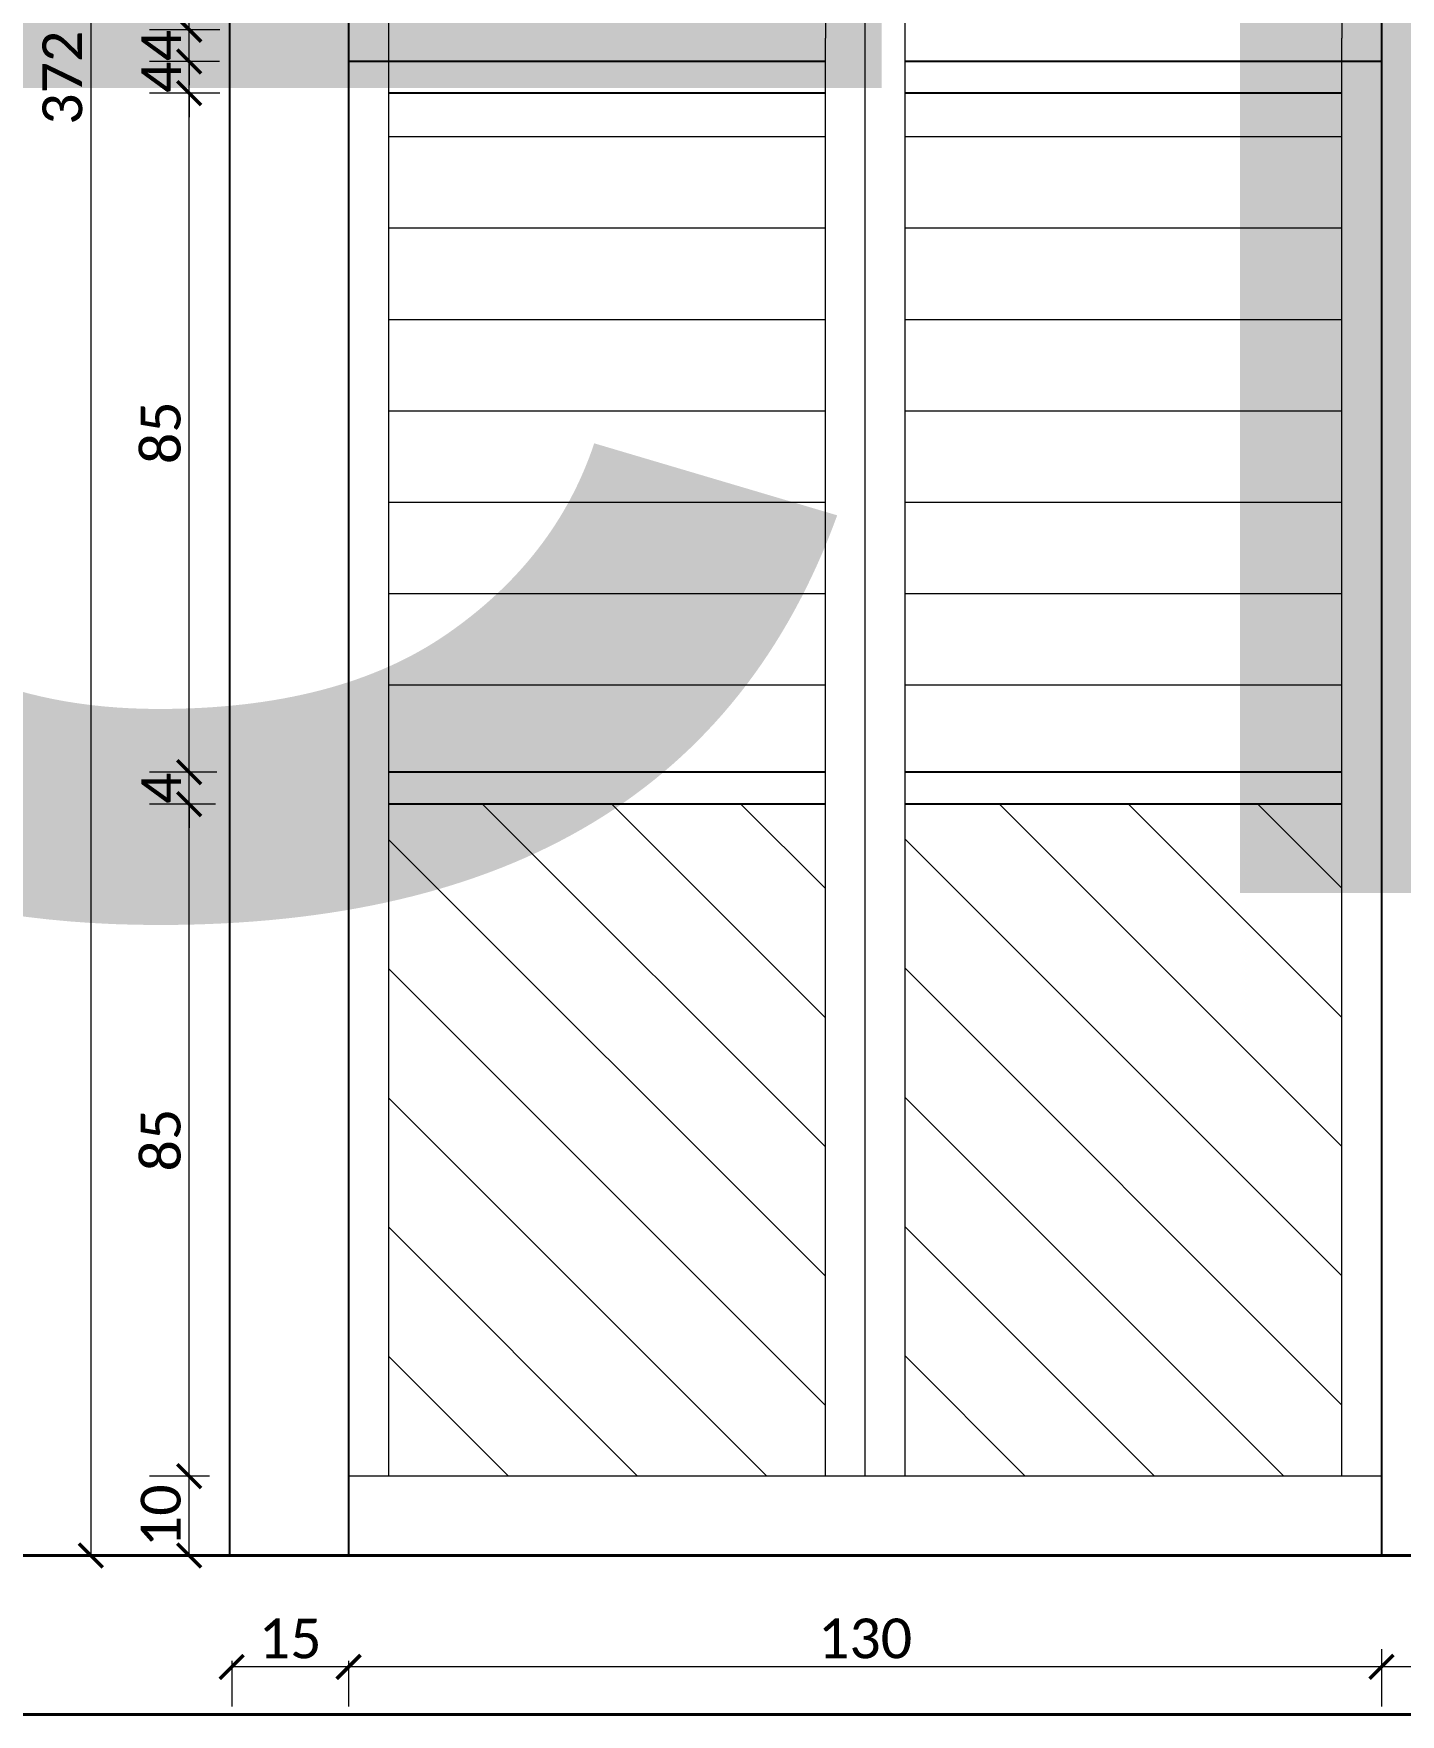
# Model space of a CAD drawing. Header units: centimetres. Extents: x -26724 to 60145, y -23645 to 6771.
# Drawn here: x 1706.7 to 1878.7, y 366.3 to 577.8 of the extents above; entities that cross this region are included whole.
import ezdxf

# ---------------------------------------------------------------- set-up
doc = ezdxf.new("R2010")
doc.units = ezdxf.units.CM
for name, color, linetype, lineweight in [('2.IZGLED', 7, 'Continuous', 13), ('4.KOTE', 88, 'Continuous', 15), ('IZGLED', 252, 'Continuous', 13), ('kote', 7, 'Continuous', 20), ('zid', 7, 'Continuous', 40)]:
    doc.layers.add(name, color=color, linetype=linetype, lineweight=lineweight)
doc.layers.add('tekst', color=7, linetype='Continuous')
doc.layers.add('tekst @ 50', color=7, linetype='Continuous')
doc.styles.add('Notes', font='arial.ttf', dxfattribs={"height": 3})
doc.styles.get("Standard").update_dxf_attribs({"font": 'calibri.ttf'})
doc.dimstyles.new('ja 1 30 izgledi zidova', dxfattribs={"dimtxt": 5, "dimasz": 3, "dimexe": 5, "dimexo": 5, "dimgap": 1, "dimtad": 1, "dimdec": 0, "dimtxsty": 'Standard', "dimblk": 'ARCHTICK', "dimcen": 2.5, "dimclrd": 256, "dimclrt": 7, "dimadec": 0, "dimazin": 0, "dimtfac": 1, "dimtdec": 0, "dimtix": 1, "dimtmove": 1, "dimatfit": 3, "dimldrblk": 'ARCHTICK', "dimfxl": 5, "dimfxlon": 1, "dimlwd": 0, "dimlwe": 9, "dimarcsym": 0})

# ---------------------------------------------------------------- blocks, each defined once
blk = doc.blocks.new('*U3237')
at = {"layer": 'tekst @ 50', "ltscale": 0.8, "style": 'Notes'}
blk.add_text('frizider za voće', height=283.795, dxfattribs=at).set_placement((773.6, 469.68))
blk = doc.blocks.new('_ArchTick')
at = {"color": 0, "linetype": 'ByBlock', "const_width": 0.15}
blk.add_lwpolyline([(-0.5, -0.5), (0.5, 0.5)], dxfattribs=at)
blk = doc.blocks.new('*D859')
at = {"layer": '4.KOTE', "color": 0, "lineweight": 9, "transparency": 16777216}
for p, q in [((1716.53, 758.29), (1708.85, 758.29)), ((1717.67, 386.29), (1708.85, 386.29))]:
    blk.add_line(p, q, dxfattribs=at)
at = {"layer": '4.KOTE', "lineweight": 0, "transparency": 16777216}
blk.add_line((1713.85, 758.29), (1713.85, 386.29), dxfattribs=at)
at = {"layer": 'Defpoints', "color": 0, "transparency": 16777216}
for p in [(1741.23, 758.29, -27), (1713.85, 386.29), (1741.23, 386.29, -17.29)]:
    blk.add_point(p, dxfattribs=at)
at = {"layer": '4.KOTE', "lineweight": 0, "transparency": 16777216, "xscale": 3, "yscale": 3, "zscale": 3}
for p, rotation in [((1713.85, 758.29), 90), ((1713.85, 386.29), 270)]:
    blk.add_blockref('_ArchTick', p, dxfattribs=dict(at, rotation=rotation))
at = {"layer": '4.KOTE', "color": 7, "transparency": 16777216, "insert": (1710.29, 572.29), "char_height": 5, "attachment_point": 5, "rotation": 90}
blk.add_mtext('372', dxfattribs=at)
blk = doc.blocks.new('*D860')
at = {"layer": '4.KOTE', "color": 0, "lineweight": 9, "transparency": 16777216}
for p, q in [((1728.8, 396.29), (1721.23, 396.29)), ((1729.52, 386.29), (1721.23, 386.29))]:
    blk.add_line(p, q, dxfattribs=at)
at = {"layer": '4.KOTE', "lineweight": 0, "transparency": 16777216}
blk.add_line((1726.23, 386.29), (1726.23, 396.29), dxfattribs=at)
at = {"layer": 'Defpoints', "color": 0, "transparency": 16777216}
for p in [(1726.23, 396.29), (1741.23, 396.29, -17.27), (1741.23, 386.29, -13.5)]:
    blk.add_point(p, dxfattribs=at)
at = {"layer": '4.KOTE', "lineweight": 0, "transparency": 16777216, "xscale": 3, "yscale": 3, "zscale": 3}
for p, rotation in [((1726.23, 396.29), 90), ((1726.23, 386.29), 270)]:
    blk.add_blockref('_ArchTick', p, dxfattribs=dict(at, rotation=rotation))
at = {"layer": '4.KOTE', "color": 7, "transparency": 16777216, "insert": (1722.67, 391.29), "char_height": 5, "attachment_point": 5, "rotation": 90}
blk.add_mtext('10', dxfattribs=at)
blk = doc.blocks.new('*D861')
at = {"layer": '4.KOTE', "color": 0, "lineweight": 9, "transparency": 16777216}
for p, q in [((1729.53, 480.87), (1721.23, 480.87)), ((1728.8, 396.29), (1721.23, 396.29))]:
    blk.add_line(p, q, dxfattribs=at)
at = {"layer": '4.KOTE', "lineweight": 0, "transparency": 16777216}
blk.add_line((1726.23, 396.29), (1726.23, 480.87), dxfattribs=at)
at = {"layer": 'Defpoints', "color": 0, "transparency": 16777216}
for p in [(1726.23, 480.87), (1751.36, 480.87, -20.25), (1741.23, 396.29, -17.27)]:
    blk.add_point(p, dxfattribs=at)
at = {"layer": '4.KOTE', "lineweight": 0, "transparency": 16777216, "xscale": 3, "yscale": 3, "zscale": 3}
for p, rotation in [((1726.23, 480.87), 90), ((1726.23, 396.29), 270)]:
    blk.add_blockref('_ArchTick', p, dxfattribs=dict(at, rotation=rotation))
at = {"layer": '4.KOTE', "color": 7, "transparency": 16777216, "insert": (1722.67, 438.58), "char_height": 5, "attachment_point": 5, "rotation": 90}
blk.add_mtext('85', dxfattribs=at)
blk = doc.blocks.new('*D862')
at = {"layer": '4.KOTE', "lineweight": 0, "transparency": 16777216}
for p, q in [((1726.23, 484.87), (1726.23, 487.87)), ((1726.23, 480.87), (1726.23, 484.87)), ((1726.23, 480.87), (1726.23, 477.87))]:
    blk.add_line(p, q, dxfattribs=at)
at = {"layer": '4.KOTE', "color": 0, "lineweight": 9, "transparency": 16777216}
for p, q in [((1729.7, 484.87), (1721.23, 484.87)), ((1729.53, 480.87), (1721.23, 480.87))]:
    blk.add_line(p, q, dxfattribs=at)
at = {"layer": 'Defpoints', "color": 0, "transparency": 16777216}
for p in [(1726.23, 484.87), (1753.45, 484.87, -20.25), (1751.36, 480.87, -20.25)]:
    blk.add_point(p, dxfattribs=at)
at = {"layer": '4.KOTE', "lineweight": 0, "transparency": 16777216, "xscale": 3, "yscale": 3, "zscale": 3}
for p, rotation in [((1726.23, 484.87), 270), ((1726.23, 480.87), 90)]:
    blk.add_blockref('_ArchTick', p, dxfattribs=dict(at, rotation=rotation))
at = {"layer": '4.KOTE', "color": 7, "transparency": 16777216, "insert": (1722.72, 482.87), "char_height": 5, "attachment_point": 5, "rotation": 90}
blk.add_mtext('4', dxfattribs=at)
blk = doc.blocks.new('*D863')
at = {"layer": '4.KOTE', "color": 0, "lineweight": 9, "transparency": 16777216}
for p, q in [((1730.07, 570.34), (1721.23, 570.34)), ((1729.7, 484.87), (1721.23, 484.87))]:
    blk.add_line(p, q, dxfattribs=at)
at = {"layer": '4.KOTE', "lineweight": 0, "transparency": 16777216}
blk.add_line((1726.23, 484.87), (1726.23, 570.34), dxfattribs=at)
at = {"layer": 'Defpoints', "color": 0, "transparency": 16777216}
for p in [(1726.23, 570.34), (1753.83, 570.34, -17.27), (1753.45, 484.87, -20.25)]:
    blk.add_point(p, dxfattribs=at)
at = {"layer": '4.KOTE', "lineweight": 0, "transparency": 16777216, "xscale": 3, "yscale": 3, "zscale": 3}
for p, rotation in [((1726.23, 570.34), 90), ((1726.23, 484.87), 270)]:
    blk.add_blockref('_ArchTick', p, dxfattribs=dict(at, rotation=rotation))
at = {"layer": '4.KOTE', "color": 7, "transparency": 16777216, "insert": (1722.67, 527.61), "char_height": 5, "attachment_point": 5, "rotation": 90}
blk.add_mtext('85', dxfattribs=at)
blk = doc.blocks.new('*D864')
at = {"layer": '4.KOTE', "lineweight": 0, "transparency": 16777216}
for p, q in [((1726.23, 574.34), (1726.23, 577.34)), ((1726.23, 570.34), (1726.23, 574.34)), ((1726.23, 570.34), (1726.23, 567.34))]:
    blk.add_line(p, q, dxfattribs=at)
at = {"layer": '4.KOTE', "color": 0, "lineweight": 9, "transparency": 16777216}
for p, q in [((1730.05, 574.34), (1721.23, 574.34)), ((1730.07, 570.34), (1721.23, 570.34))]:
    blk.add_line(p, q, dxfattribs=at)
at = {"layer": 'Defpoints', "color": 0, "transparency": 16777216}
for p in [(1726.23, 574.34), (1753.64, 574.34, -17.27), (1753.83, 570.34, -17.27)]:
    blk.add_point(p, dxfattribs=at)
at = {"layer": '4.KOTE', "lineweight": 0, "transparency": 16777216, "xscale": 3, "yscale": 3, "zscale": 3}
for p, rotation in [((1726.23, 574.34), 270), ((1726.23, 570.34), 90)]:
    blk.add_blockref('_ArchTick', p, dxfattribs=dict(at, rotation=rotation))
at = {"layer": '4.KOTE', "color": 7, "transparency": 16777216, "insert": (1722.72, 572.34), "char_height": 5, "attachment_point": 5, "rotation": 90}
blk.add_mtext('4', dxfattribs=at)
blk = doc.blocks.new('*D865')
at = {"layer": '4.KOTE', "lineweight": 0, "transparency": 16777216}
for p, q in [((1726.23, 578.34), (1726.23, 581.34)), ((1726.23, 574.34), (1726.23, 578.34)), ((1726.23, 574.34), (1726.23, 571.34))]:
    blk.add_line(p, q, dxfattribs=at)
at = {"layer": '4.KOTE', "color": 0, "lineweight": 9, "transparency": 16777216}
for p, q in [((1730.08, 578.34), (1721.23, 578.34)), ((1730.05, 574.34), (1721.23, 574.34))]:
    blk.add_line(p, q, dxfattribs=at)
at = {"layer": 'Defpoints', "color": 0, "transparency": 16777216}
for p in [(1726.23, 578.34), (1754.02, 578.34, -17.27), (1753.64, 574.34, -17.27)]:
    blk.add_point(p, dxfattribs=at)
at = {"layer": '4.KOTE', "lineweight": 0, "transparency": 16777216, "xscale": 3, "yscale": 3, "zscale": 3}
for p, rotation in [((1726.23, 578.34), 270), ((1726.23, 574.34), 90)]:
    blk.add_blockref('_ArchTick', p, dxfattribs=dict(at, rotation=rotation))
at = {"layer": '4.KOTE', "color": 7, "transparency": 16777216, "insert": (1722.72, 576.34), "char_height": 5, "attachment_point": 5, "rotation": 90}
blk.add_mtext('4', dxfattribs=at)
blk = doc.blocks.new('*D866')
at = {"layer": '4.KOTE', "color": 0, "lineweight": 9, "transparency": 16777216}
for p, q in [((1729.79, 663.82), (1721.23, 663.82)), ((1730.08, 578.34), (1721.23, 578.34))]:
    blk.add_line(p, q, dxfattribs=at)
at = {"layer": '4.KOTE', "lineweight": 0, "transparency": 16777216}
blk.add_line((1726.23, 578.34), (1726.23, 663.82), dxfattribs=at)
at = {"layer": 'Defpoints', "color": 0, "transparency": 16777216}
for p in [(1726.23, 663.82), (1754.73, 663.82, -20.25), (1754.02, 578.34, -17.27)]:
    blk.add_point(p, dxfattribs=at)
at = {"layer": '4.KOTE', "lineweight": 0, "transparency": 16777216, "xscale": 3, "yscale": 3, "zscale": 3}
for p, rotation in [((1726.23, 663.82), 90), ((1726.23, 578.34), 270)]:
    blk.add_blockref('_ArchTick', p, dxfattribs=dict(at, rotation=rotation))
at = {"layer": '4.KOTE', "color": 7, "transparency": 16777216, "insert": (1722.67, 621.08), "char_height": 5, "attachment_point": 5, "rotation": 90}
blk.add_mtext('85', dxfattribs=at)
blk = doc.blocks.new('*D887')
at = {"layer": '4.KOTE', "color": 0, "lineweight": 9, "transparency": 16777216}
for p, q in [((1876.3, 374.51), (1876.3, 367.27)), ((1891.3, 376.09), (1891.3, 367.27))]:
    blk.add_line(p, q, dxfattribs=at)
at = {"layer": '4.KOTE', "lineweight": 0, "transparency": 16777216}
blk.add_line((1891.3, 372.27), (1876.3, 372.27), dxfattribs=at)
at = {"layer": 'Defpoints', "color": 0, "transparency": 16777216}
for p in [(1891.3, 392.56, -13.5), (1876.3, 386.29, -18.14), (1876.3, 372.27)]:
    blk.add_point(p, dxfattribs=at)
at = {"layer": '4.KOTE', "lineweight": 0, "transparency": 16777216, "xscale": 3, "yscale": 3, "zscale": 3, "rotation": 180}
blk.add_blockref('_ArchTick', (1876.3, 372.27), dxfattribs=at)
at = {"layer": '4.KOTE', "lineweight": 0, "transparency": 16777216, "xscale": 3, "yscale": 3, "zscale": 3}
blk.add_blockref('_ArchTick', (1891.3, 372.27), dxfattribs=at)
at = {"layer": '4.KOTE', "color": 7, "transparency": 16777216, "insert": (1883.8, 375.82), "char_height": 5, "attachment_point": 5}
blk.add_mtext('15', dxfattribs=at)
blk = doc.blocks.new('*D888')
at = {"layer": '4.KOTE', "color": 0, "lineweight": 9, "transparency": 16777216}
for p, q in [((1876.3, 374.51), (1876.3, 367.27)), ((1746.3, 373.03), (1746.3, 367.27))]:
    blk.add_line(p, q, dxfattribs=at)
at = {"layer": '4.KOTE', "lineweight": 0, "transparency": 16777216}
blk.add_line((1876.3, 372.27), (1746.3, 372.27), dxfattribs=at)
at = {"layer": 'Defpoints', "color": 0, "transparency": 16777216}
for p in [(1746.3, 386.29, -27), (1876.3, 386.29, -18.14), (1746.3, 372.27)]:
    blk.add_point(p, dxfattribs=at)
at = {"layer": '4.KOTE', "lineweight": 0, "transparency": 16777216, "xscale": 3, "yscale": 3, "zscale": 3, "rotation": 180}
blk.add_blockref('_ArchTick', (1746.3, 372.27), dxfattribs=at)
at = {"layer": '4.KOTE', "lineweight": 0, "transparency": 16777216, "xscale": 3, "yscale": 3, "zscale": 3}
blk.add_blockref('_ArchTick', (1876.3, 372.27), dxfattribs=at)
at = {"layer": '4.KOTE', "color": 7, "transparency": 16777216, "insert": (1811.3, 375.83), "char_height": 5, "attachment_point": 5}
blk.add_mtext('130', dxfattribs=at)
blk = doc.blocks.new('*D889')
at = {"layer": '4.KOTE', "color": 0, "lineweight": 9, "transparency": 16777216}
for p, q in [((1731.58, 373.03), (1731.58, 367.27)), ((1746.3, 373.03), (1746.3, 367.27))]:
    blk.add_line(p, q, dxfattribs=at)
at = {"layer": '4.KOTE', "lineweight": 0, "transparency": 16777216}
blk.add_line((1746.3, 372.27), (1731.58, 372.27), dxfattribs=at)
at = {"layer": 'Defpoints', "color": 0, "transparency": 16777216}
for p in [(1731.58, 386.29, -27), (1746.3, 386.29, -27), (1731.58, 372.27)]:
    blk.add_point(p, dxfattribs=at)
at = {"layer": '4.KOTE', "lineweight": 0, "transparency": 16777216, "xscale": 3, "yscale": 3, "zscale": 3, "rotation": 180}
blk.add_blockref('_ArchTick', (1731.58, 372.27), dxfattribs=at)
at = {"layer": '4.KOTE', "lineweight": 0, "transparency": 16777216, "xscale": 3, "yscale": 3, "zscale": 3}
blk.add_blockref('_ArchTick', (1746.3, 372.27), dxfattribs=at)
at = {"layer": '4.KOTE', "color": 7, "transparency": 16777216, "insert": (1738.94, 375.82), "char_height": 5, "attachment_point": 5}
blk.add_mtext('15', dxfattribs=at)

msp = doc.modelspace()

# ---------------------------------------------------------------- linework, layer by layer
for p, q in [((1731.3, 758.29, -13.5), (1731.3, 386.29, -13.5)), ((1746.3, 758.29, -13.5), (1746.3, 386.29, -13.5)), ((1876.3, 758.29, -13.5), (1876.3, 386.29, -13.5)), ((1806.3, 574.34, -17.27), (1746.3, 574.34, -17.27)), ((1806.3, 574.34, -17.27), (1751.36, 574.34, -17.27)), ((1871.3, 574.34, -7.53), (1816.36, 574.34, -7.53)), ((1876.3, 574.34, -7.53), (1816.36, 574.34, -7.53)), ((1806.3, 570.34, -17.27), (1751.36, 570.34, -17.27)), ((1871.3, 570.34, -7.53), (1816.36, 570.34, -7.53)), ((1806.3, 484.87, -20.25), (1751.36, 484.87, -20.25)), ((1871.3, 484.87, -10.52), (1816.36, 484.87, -10.52)), ((1806.3, 480.87, -20.25), (1751.36, 480.87, -20.25)), ((1871.3, 480.87, -10.52), (1816.36, 480.87, -10.52))]:
    msp.add_line(p, q)
at = {"layer": '2.IZGLED', "ltscale": 12}
for p, q in [((1806.3, 758.29, -17.27), (1806.3, 577.29, -17.27)), ((1871.3, 758.29, -7.53), (1871.3, 577.29, -7.53)), ((1806.3, 396.29, -17.27), (1806.3, 577.29, -17.27)), ((1871.3, 396.29, -7.53), (1871.3, 577.29, -7.53)), ((1876.3, 396.29, -17.27), (1746.3, 396.29, -17.27))]:
    msp.add_line(p, q, dxfattribs=at)
at = {"layer": 'IZGLED', "linetype": 'Continuous', "ltscale": 12}
for p, q in [((1751.36, 564.88, -10.52), (1806.3, 564.88, -10.52)), ((1816.3, 564.88, -10.52), (1871.23, 564.88, -10.52)), ((1751.36, 553.38, -10.52), (1806.3, 553.38, -10.52)), ((1816.3, 553.38, -10.52), (1871.23, 553.38, -10.52)), ((1751.36, 541.88, -10.52), (1806.3, 541.88, -10.52)), ((1816.3, 541.88, -10.52), (1871.23, 541.88, -10.52)), ((1751.36, 530.38, -10.52), (1806.3, 530.38, -10.52)), ((1816.3, 530.38, -10.52), (1871.23, 530.38, -10.52)), ((1751.36, 518.88, -10.52), (1806.3, 518.88, -10.52)), ((1816.3, 518.88, -10.52), (1871.23, 518.88, -10.52)), ((1751.36, 507.38, -10.52), (1806.3, 507.38, -10.52)), ((1816.3, 507.38, -10.52), (1871.23, 507.38, -10.52)), ((1751.36, 495.88, -10.52), (1806.3, 495.88, -10.52)), ((1816.3, 495.88, -10.52), (1871.23, 495.88, -10.52)), ((1806.3, 437.72, -10.52), (1763.15, 480.87, -10.52)), ((1806.3, 453.98, -10.52), (1779.41, 480.87, -10.52)), ((1806.3, 470.25, -10.52), (1795.67, 480.87, -10.52)), ((1871.23, 437.84, -10.52), (1828.2, 480.87, -10.52)), ((1871.23, 454.1, -10.52), (1844.46, 480.87, -10.52)), ((1871.23, 470.36, -10.52), (1860.73, 480.87, -10.52)), ((1806.3, 421.46, -10.52), (1751.36, 476.39, -10.52)), ((1871.23, 421.57, -10.52), (1816.3, 476.51, -10.52)), ((1806.3, 405.19, -10.52), (1751.36, 460.13, -10.52)), ((1871.23, 405.31, -10.52), (1816.3, 460.25, -10.52)), ((1798.93, 396.29, -10.52), (1751.36, 443.87, -10.52)), ((1863.99, 396.29, -10.52), (1816.3, 443.98, -10.52)), ((1782.67, 396.29, -10.52), (1751.36, 427.6, -10.52)), ((1847.72, 396.29, -10.52), (1816.3, 427.72, -10.52)), ((1766.41, 396.29, -10.52), (1751.36, 411.34, -10.52)), ((1831.46, 396.29, -10.52), (1816.3, 411.46, -10.52))]:
    msp.add_line(p, q, dxfattribs=at)
at = {"layer": 'kote', "ltscale": 12}
for p, q in [((1751.36, 396.29, -17.27), (1751.36, 758.29, -17.27)), ((1811.3, 396.29, -17.27), (1811.3, 758.29, -17.27)), ((1816.36, 396.29, -7.53), (1816.36, 758.29, -7.53)), ((1876.3, 396.29, -7.53), (1876.3, 758.29, -7.53))]:
    msp.add_line(p, q, dxfattribs=at)
at = {"layer": 'zid'}
for p, q in [((3221.3, 386.29, -27), (1171.3, 386.29, -13.5)), ((3221.3, 386.29, -27), (1731.58, 386.29, -27)), ((3221.3, 366.29, -27), (1171.3, 366.29))]:
    msp.add_line(p, q, dxfattribs=at)

# ---------------------------------------------------------------- block references
at = {"layer": 'tekst', "color": 3, "lineweight": 50}
msp.add_blockref('*U3237', (0, 0), dxfattribs=at)

# ---------------------------------------------------------------- dimensions: what is measured, and where the dimension line sits
at = {"layer": '4.KOTE'}
for base, p1, p2, picture, middle in [((1713.85, 386.29), (1741.23, 758.29, -27), (1741.23, 386.29, -17.29), '*D859', (1710.29, 572.29)), ((1726.23, 663.82), (1754.02, 578.34, -17.27), (1754.73, 663.82, -20.25), '*D866', (1722.67, 621.08)), ((1726.23, 578.34), (1753.64, 574.34, -17.27), (1754.02, 578.34, -17.27), '*D865', (1722.72, 576.34)), ((1726.23, 574.34), (1753.83, 570.34, -17.27), (1753.64, 574.34, -17.27), '*D864', (1722.72, 572.34)), ((1726.23, 570.34), (1753.45, 484.87, -20.25), (1753.83, 570.34, -17.27), '*D863', (1722.67, 527.61)), ((1726.23, 484.87), (1751.36, 480.87, -20.25), (1753.45, 484.87, -20.25), '*D862', (1722.72, 482.87)), ((1726.23, 480.87), (1741.23, 396.29, -17.27), (1751.36, 480.87, -20.25), '*D861', (1722.67, 438.58)), ((1726.23, 396.29), (1741.23, 386.29, -13.5), (1741.23, 396.29, -17.27), '*D860', (1722.67, 391.29))]:
    dim = msp.add_linear_dim(base=base, p1=p1, p2=p2, angle=90, dimstyle='ja 1 30 izgledi zidova', dxfattribs=at)
    dim.commit()
    dim.dimension.update_dxf_attribs({"geometry": picture, "text_midpoint": middle})
for base, p1, p2, picture, middle in [((1876.3, 372.27), (1891.3, 392.56, -13.5), (1876.3, 386.29, -18.14), '*D887', (1883.8, 375.82)), ((1731.58, 372.27), (1746.3, 386.29, -27), (1731.58, 386.29, -27), '*D889', (1738.94, 375.82)), ((1746.3, 372.27), (1876.3, 386.29, -18.14), (1746.3, 386.29, -27), '*D888', (1811.3, 375.83))]:
    dim = msp.add_linear_dim(base=base, p1=p1, p2=p2, dimstyle='ja 1 30 izgledi zidova', dxfattribs=at)
    dim.commit()
    dim.dimension.update_dxf_attribs({"geometry": picture, "text_midpoint": middle})

doc.saveas('drawing.dxf')
